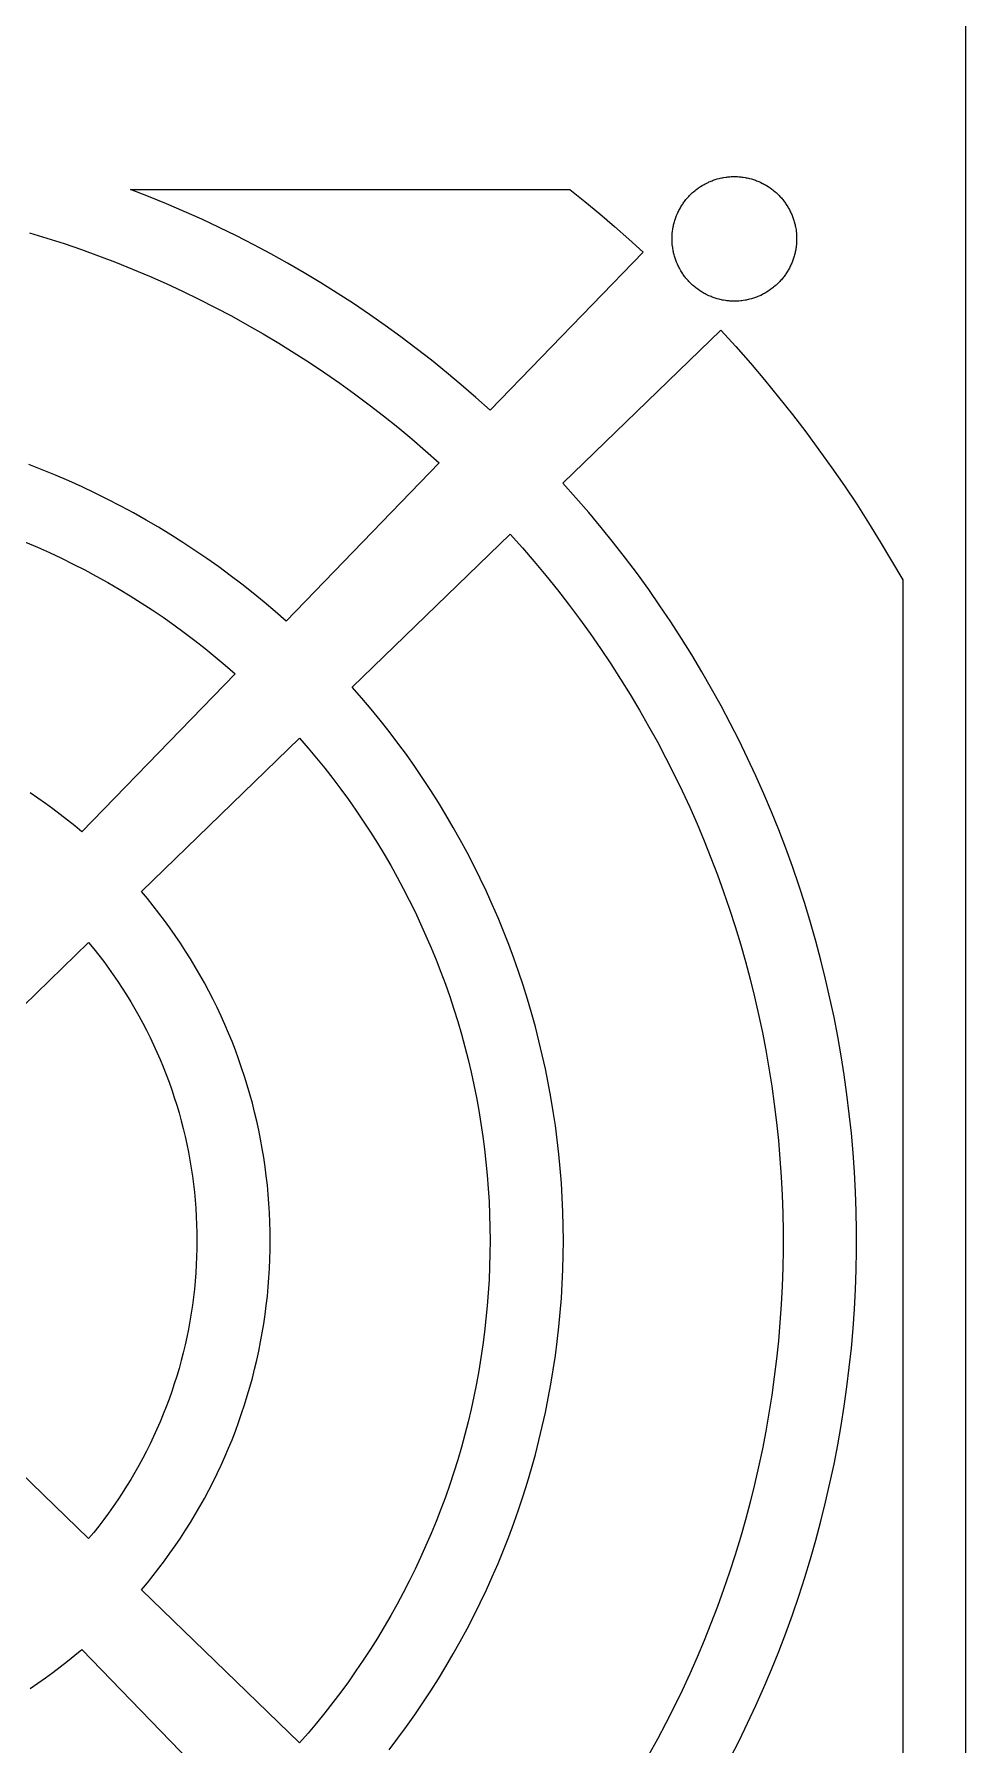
# Model space of a CAD drawing. Header units: metres. Extents: x -3 to 104, y -8 to 202.
# Drawn here: x 62.8 to 101, y 27.1 to 97.1 of the extents above; entities that cross this region are included whole.
import ezdxf

# ---------------------------------------------------------------- set-up
doc = ezdxf.new("R2010")
doc.units = ezdxf.units.M

msp = doc.modelspace()

# ---------------------------------------------------------------- linework, layer by layer
for p, q in [((100.95, 10), (100.95, 192.25)), ((90.2783, 91.001), (90.3174, 91.0215)), ((90.3174, 91.0215), (90.3975, 91.0605)), ((90.3975, 91.0605), (90.4375, 91.0781)), ((90.4375, 91.0781), (90.4785, 91.0967)), ((90.4785, 91.0967), (90.5195, 91.1133)), ((90.5195, 91.1133), (90.5615, 91.1299)), ((90.5615, 91.1299), (90.6025, 91.1455)), ((90.6025, 91.1455), (90.6445, 91.1602)), ((90.6445, 91.1602), (90.6865, 91.1738)), ((90.6865, 91.1738), (90.7295, 91.1875)), ((90.7295, 91.1875), (90.7725, 91.2002)), ((90.7725, 91.2002), (90.8584, 91.2236)), ((90.8584, 91.2236), (90.9014, 91.2334)), ((90.9014, 91.2334), (90.9453, 91.2432)), ((90.9453, 91.2432), (90.9883, 91.252)), ((90.9883, 91.252), (91.0322, 91.2607)), ((91.0322, 91.2607), (91.1201, 91.2744)), ((91.1201, 91.2744), (91.1641, 91.2803)), ((91.1641, 91.2803), (91.208, 91.2852)), ((91.208, 91.2852), (91.2529, 91.2891)), ((91.2529, 91.2891), (91.2969, 91.293)), ((91.2969, 91.293), (91.3418, 91.2959)), ((91.3418, 91.2959), (91.3857, 91.2979)), ((91.3857, 91.2979), (91.4307, 91.2988)), ((91.4307, 91.2988), (91.5195, 91.2988)), ((91.5195, 91.2988), (91.5645, 91.2979)), ((91.5645, 91.2979), (91.6084, 91.2959)), ((91.6084, 91.2959), (91.6533, 91.293)), ((91.6533, 91.293), (91.7412, 91.2852)), ((91.7412, 91.2852), (91.7861, 91.2803)), ((91.7861, 91.2803), (91.8301, 91.2744)), ((91.8301, 91.2744), (91.918, 91.2607)), ((91.918, 91.2607), (91.9619, 91.252)), ((91.9619, 91.252), (92.0049, 91.2432)), ((92.0049, 91.2432), (92.0488, 91.2334)), ((92.0488, 91.2334), (92.0918, 91.2236)), ((92.0918, 91.2236), (92.1777, 91.2002)), ((92.1777, 91.2002), (92.2207, 91.1875)), ((92.2207, 91.1875), (92.2627, 91.1738)), ((92.2627, 91.1738), (92.3057, 91.1602)), ((92.3057, 91.1602), (92.3467, 91.1455)), ((92.3467, 91.1455), (92.3887, 91.1299)), ((92.3887, 91.1299), (92.4307, 91.1133)), ((92.4307, 91.1133), (92.4717, 91.0967)), ((92.4717, 91.0967), (92.5117, 91.0781)), ((92.5117, 91.0781), (92.5527, 91.0605)), ((92.5527, 91.0605), (92.6328, 91.0215)), ((92.6328, 91.0215), (92.6719, 91.001)), ((67.4971, 90.4834), (66.7607, 90.7695)), ((66.7607, 90.7695), (84.7422, 90.7695)), ((68.2285, 90.1846), (67.4971, 90.4834)), ((84.7422, 90.7695), (85.3564, 90.2725)), ((89.4385, 90.2832), (89.4658, 90.3193)), ((89.4658, 90.3193), (89.4932, 90.3535)), ((89.4932, 90.3535), (89.5215, 90.3877)), ((89.5215, 90.3877), (89.5508, 90.4219)), ((89.5508, 90.4219), (89.5801, 90.4551)), ((89.5801, 90.4551), (89.6104, 90.4883)), ((89.6104, 90.4883), (89.6406, 90.5205)), ((89.6406, 90.5205), (89.6719, 90.5518)), ((89.6719, 90.5518), (89.7363, 90.6143)), ((89.7363, 90.6143), (89.7686, 90.6436)), ((89.7686, 90.6436), (89.8018, 90.6738)), ((89.8018, 90.6738), (89.8701, 90.7305)), ((89.8701, 90.7305), (89.9053, 90.7588)), ((89.9053, 90.7588), (89.9404, 90.7852)), ((89.9404, 90.7852), (90.0127, 90.8379)), ((90.0127, 90.8379), (90.0488, 90.8633)), ((90.0488, 90.8633), (90.0859, 90.8877)), ((90.0859, 90.8877), (90.1621, 90.9346)), ((90.1621, 90.9346), (90.2383, 90.9795)), ((90.2383, 90.9795), (90.2783, 91.001)), ((92.6719, 91.001), (92.7109, 90.9795)), ((92.7109, 90.9795), (92.75, 90.957)), ((92.75, 90.957), (92.7881, 90.9346)), ((92.7881, 90.9346), (92.8643, 90.8877)), ((92.8643, 90.8877), (92.9014, 90.8633)), ((92.9014, 90.8633), (92.9375, 90.8379)), ((92.9375, 90.8379), (93.0098, 90.7852)), ((93.0098, 90.7852), (93.0449, 90.7588)), ((93.0449, 90.7588), (93.0801, 90.7305)), ((93.0801, 90.7305), (93.1484, 90.6738)), ((93.1484, 90.6738), (93.1816, 90.6436)), ((93.1816, 90.6436), (93.2139, 90.6143)), ((93.2139, 90.6143), (93.2783, 90.5518)), ((93.2783, 90.5518), (93.3096, 90.5205)), ((93.3096, 90.5205), (93.3398, 90.4883)), ((93.3398, 90.4883), (93.3701, 90.4551)), ((93.3701, 90.4551), (93.3994, 90.4219)), ((93.3994, 90.4219), (93.4287, 90.3877)), ((93.4287, 90.3877), (93.457, 90.3535)), ((93.457, 90.3535), (93.4844, 90.3193)), ((93.4844, 90.3193), (93.5117, 90.2832)), ((68.9541, 89.874), (68.2285, 90.1846)), ((69.6748, 89.5508), (68.9541, 89.874)), ((85.3564, 90.2725), (85.9639, 89.7676)), ((85.9639, 89.7676), (86.5645, 89.2529)), ((89.0635, 89.5791), (89.0947, 89.6631)), ((89.0947, 89.6631), (89.1104, 89.7041)), ((89.1104, 89.7041), (89.1455, 89.7861)), ((89.1455, 89.7861), (89.1641, 89.8271)), ((89.1641, 89.8271), (89.1826, 89.8672)), ((89.1826, 89.8672), (89.2031, 89.9062)), ((89.2031, 89.9062), (89.2236, 89.9463)), ((89.2236, 89.9463), (89.2666, 90.0244)), ((89.2666, 90.0244), (89.2891, 90.0625)), ((89.2891, 90.0625), (89.3125, 90.1006)), ((89.3125, 90.1006), (89.3359, 90.1377)), ((89.3359, 90.1377), (89.3613, 90.1748)), ((89.3613, 90.1748), (89.3857, 90.2119)), ((89.3857, 90.2119), (89.4121, 90.248)), ((89.4121, 90.248), (89.4385, 90.2832)), ((93.5117, 90.2832), (93.5381, 90.248)), ((93.5381, 90.248), (93.5635, 90.2119)), ((93.5635, 90.2119), (93.5889, 90.1748)), ((93.5889, 90.1748), (93.6377, 90.1006)), ((93.6377, 90.1006), (93.6611, 90.0625)), ((93.6611, 90.0625), (93.6836, 90.0244)), ((93.6836, 90.0244), (93.7266, 89.9463)), ((93.7266, 89.9463), (93.7471, 89.9062)), ((93.7471, 89.9062), (93.7666, 89.8672)), ((93.7666, 89.8672), (93.7861, 89.8271)), ((93.7861, 89.8271), (93.8047, 89.7861)), ((93.8047, 89.7861), (93.8223, 89.7451)), ((93.8223, 89.7451), (93.8555, 89.6631)), ((93.8555, 89.6631), (93.8711, 89.6211)), ((93.8711, 89.6211), (93.9004, 89.5371)), ((62.6191, 88.998), (63.333, 88.7812)), ((70.3896, 89.2148), (69.6748, 89.5508)), ((71.0986, 88.8672), (70.3896, 89.2148)), ((86.5645, 89.2529), (87.1562, 88.7305)), ((88.9287, 88.8828), (88.9316, 88.9268)), ((88.9316, 88.9268), (88.9346, 88.9717)), ((88.9346, 88.9717), (88.9443, 89.0596)), ((88.9443, 89.0596), (88.9561, 89.1475)), ((88.9561, 89.1475), (88.9717, 89.2354)), ((88.9717, 89.2354), (88.9805, 89.2793)), ((88.9805, 89.2793), (88.9902, 89.3223)), ((88.9902, 89.3223), (89.001, 89.3662)), ((89.001, 89.3662), (89.0117, 89.4092)), ((89.0117, 89.4092), (89.0234, 89.4521)), ((89.0234, 89.4521), (89.0361, 89.4941)), ((89.0361, 89.4941), (89.0498, 89.5371)), ((89.0498, 89.5371), (89.0635, 89.5791)), ((93.9004, 89.5371), (93.9141, 89.4941)), ((93.9141, 89.4941), (93.9258, 89.4521)), ((93.9258, 89.4521), (93.9385, 89.4092)), ((93.9385, 89.4092), (93.9492, 89.3662)), ((93.9492, 89.3662), (93.96, 89.3223)), ((93.96, 89.3223), (93.9697, 89.2793)), ((93.9697, 89.2793), (93.9785, 89.2354)), ((93.9785, 89.2354), (93.9863, 89.1914)), ((93.9863, 89.1914), (94, 89.1035)), ((94, 89.1035), (94.0059, 89.0596)), ((94.0059, 89.0596), (94.0156, 88.9717)), ((94.0156, 88.9717), (94.0186, 88.9268)), ((94.0186, 88.9268), (94.0215, 88.8828)), ((63.333, 88.7812), (64.043, 88.5527)), ((64.043, 88.5527), (64.749, 88.3105)), ((64.749, 88.3105), (65.4512, 88.0566)), ((71.8008, 88.5068), (71.0986, 88.8672)), ((72.4971, 88.1348), (71.8008, 88.5068)), ((87.1562, 88.7305), (87.7412, 88.1992)), ((88.9248, 88.749), (88.9268, 88.8379)), ((88.9268, 88.6602), (88.9248, 88.749)), ((88.9268, 88.8379), (88.9287, 88.8828)), ((88.9287, 88.6152), (88.9268, 88.6602)), ((88.9316, 88.5713), (88.9287, 88.6152)), ((88.9346, 88.5264), (88.9316, 88.5713)), ((88.9443, 88.4385), (88.9346, 88.5264)), ((88.9502, 88.3945), (88.9443, 88.4385)), ((88.9561, 88.3496), (88.9502, 88.3945)), ((88.9639, 88.3066), (88.9561, 88.3496)), ((88.9717, 88.2627), (88.9639, 88.3066)), ((88.9805, 88.2188), (88.9717, 88.2627)), ((88.9902, 88.1758), (88.9805, 88.2188)), ((93.9697, 88.2188), (93.96, 88.1758)), ((93.9785, 88.2627), (93.9697, 88.2188)), ((93.9863, 88.3066), (93.9785, 88.2627)), ((93.9932, 88.3496), (93.9863, 88.3066)), ((94, 88.3945), (93.9932, 88.3496)), ((94.0059, 88.4385), (94, 88.3945)), ((94.0156, 88.5264), (94.0059, 88.4385)), ((94.0186, 88.5713), (94.0156, 88.5264)), ((94.0215, 88.6152), (94.0186, 88.5713)), ((94.0215, 88.8828), (94.0234, 88.8379)), ((94.0234, 88.6602), (94.0215, 88.6152)), ((94.0234, 88.8379), (94.0254, 88.749)), ((94.0254, 88.749), (94.0234, 88.6602)), ((65.4512, 88.0566), (66.1475, 87.791)), ((66.1475, 87.791), (66.8398, 87.5127)), ((66.8398, 87.5127), (67.5273, 87.2227)), ((73.1875, 87.751), (72.4971, 88.1348)), ((73.8711, 87.3545), (73.1875, 87.751)), ((87.7412, 88.1992), (81.4775, 81.7314)), ((89.001, 88.1318), (88.9902, 88.1758)), ((89.0117, 88.0889), (89.001, 88.1318)), ((89.0234, 88.0459), (89.0117, 88.0889)), ((89.0361, 88.0039), (89.0234, 88.0459)), ((89.0498, 87.9609), (89.0361, 88.0039)), ((89.0635, 87.9189), (89.0498, 87.9609)), ((89.0947, 87.835), (89.0635, 87.9189)), ((89.1104, 87.7939), (89.0947, 87.835)), ((89.1455, 87.7119), (89.1104, 87.7939)), ((89.1641, 87.6709), (89.1455, 87.7119)), ((89.1826, 87.6309), (89.1641, 87.6709)), ((89.2031, 87.5918), (89.1826, 87.6309)), ((89.2236, 87.5518), (89.2031, 87.5918)), ((89.2666, 87.4736), (89.2236, 87.5518)), ((93.7266, 87.5518), (93.6836, 87.4736)), ((93.7471, 87.5918), (93.7266, 87.5518)), ((93.7666, 87.6309), (93.7471, 87.5918)), ((93.7861, 87.6709), (93.7666, 87.6309)), ((93.8047, 87.7119), (93.7861, 87.6709)), ((93.8223, 87.7529), (93.8047, 87.7119)), ((93.8555, 87.835), (93.8223, 87.7529)), ((93.8711, 87.877), (93.8555, 87.835)), ((93.9004, 87.9609), (93.8711, 87.877)), ((93.9141, 88.0039), (93.9004, 87.9609)), ((93.9258, 88.0459), (93.9141, 88.0039)), ((93.9385, 88.0889), (93.9258, 88.0459)), ((93.9492, 88.1318), (93.9385, 88.0889)), ((93.96, 88.1758), (93.9492, 88.1318)), ((67.5273, 87.2227), (68.21, 86.9209)), ((68.21, 86.9209), (68.8877, 86.6074)), ((74.5469, 86.9473), (73.8711, 87.3545)), ((75.2168, 86.5283), (74.5469, 86.9473)), ((89.2891, 87.4355), (89.2666, 87.4736)), ((89.3125, 87.3975), (89.2891, 87.4355)), ((89.3359, 87.3604), (89.3125, 87.3975)), ((89.3613, 87.3232), (89.3359, 87.3604)), ((89.3857, 87.2861), (89.3613, 87.3232)), ((89.4121, 87.25), (89.3857, 87.2861)), ((89.4385, 87.2148), (89.4121, 87.25)), ((89.4658, 87.1787), (89.4385, 87.2148)), ((89.4932, 87.1445), (89.4658, 87.1787)), ((89.5215, 87.1104), (89.4932, 87.1445)), ((89.5508, 87.0762), (89.5215, 87.1104)), ((89.5801, 87.043), (89.5508, 87.0762)), ((89.6104, 87.0098), (89.5801, 87.043)), ((89.6406, 86.9775), (89.6104, 87.0098)), ((89.6719, 86.9463), (89.6406, 86.9775)), ((89.7363, 86.8838), (89.6719, 86.9463)), ((89.7686, 86.8535), (89.7363, 86.8838)), ((89.8018, 86.8242), (89.7686, 86.8535)), ((89.8701, 86.7676), (89.8018, 86.8242)), ((93.1484, 86.8242), (93.0801, 86.7676)), ((93.1816, 86.8535), (93.1484, 86.8242)), ((93.2139, 86.8838), (93.1816, 86.8535)), ((93.2783, 86.9463), (93.2139, 86.8838)), ((93.3096, 86.9775), (93.2783, 86.9463)), ((93.3398, 87.0098), (93.3096, 86.9775)), ((93.3701, 87.043), (93.3398, 87.0098)), ((93.3994, 87.0762), (93.3701, 87.043)), ((93.4287, 87.1104), (93.3994, 87.0762)), ((93.457, 87.1445), (93.4287, 87.1104)), ((93.4844, 87.1787), (93.457, 87.1445)), ((93.5117, 87.2148), (93.4844, 87.1787)), ((93.5381, 87.25), (93.5117, 87.2148)), ((93.5635, 87.2861), (93.5381, 87.25)), ((93.5889, 87.3232), (93.5635, 87.2861)), ((93.6377, 87.3975), (93.5889, 87.3232)), ((93.6611, 87.4355), (93.6377, 87.3975)), ((93.6836, 87.4736), (93.6611, 87.4355)), ((68.8877, 86.6074), (69.5586, 86.2822)), ((69.5586, 86.2822), (70.2246, 85.9453)), ((75.8789, 86.0977), (75.2168, 86.5283)), ((89.9053, 86.7393), (89.8701, 86.7676)), ((89.9404, 86.7129), (89.9053, 86.7393)), ((89.9766, 86.6855), (89.9404, 86.7129)), ((90.0488, 86.6348), (89.9766, 86.6855)), ((90.0859, 86.6104), (90.0488, 86.6348)), ((90.1621, 86.5635), (90.0859, 86.6104)), ((90.2383, 86.5186), (90.1621, 86.5635)), ((90.2783, 86.4971), (90.2383, 86.5186)), ((90.3174, 86.4766), (90.2783, 86.4971)), ((90.3975, 86.4375), (90.3174, 86.4766)), ((90.4375, 86.4199), (90.3975, 86.4375)), ((90.4785, 86.4014), (90.4375, 86.4199)), ((90.5195, 86.3848), (90.4785, 86.4014)), ((90.5615, 86.3682), (90.5195, 86.3848)), ((90.6025, 86.3525), (90.5615, 86.3682)), ((90.6445, 86.3379), (90.6025, 86.3525)), ((90.6865, 86.3242), (90.6445, 86.3379)), ((90.7295, 86.3105), (90.6865, 86.3242)), ((90.7725, 86.2979), (90.7295, 86.3105)), ((90.8584, 86.2744), (90.7725, 86.2979)), ((90.9014, 86.2646), (90.8584, 86.2744)), ((90.9453, 86.2549), (90.9014, 86.2646)), ((90.9883, 86.2461), (90.9453, 86.2549)), ((91.0322, 86.2373), (90.9883, 86.2461)), ((91.1201, 86.2236), (91.0322, 86.2373)), ((91.1641, 86.2178), (91.1201, 86.2236)), ((91.208, 86.2129), (91.1641, 86.2178)), ((91.2529, 86.209), (91.208, 86.2129)), ((91.2969, 86.2051), (91.2529, 86.209)), ((91.3418, 86.2021), (91.2969, 86.2051)), ((91.3857, 86.2002), (91.3418, 86.2021)), ((91.4307, 86.1992), (91.3857, 86.2002)), ((91.5195, 86.1992), (91.4307, 86.1992)), ((91.5645, 86.2002), (91.5195, 86.1992)), ((91.6084, 86.2021), (91.5645, 86.2002)), ((91.6533, 86.2051), (91.6084, 86.2021)), ((91.7412, 86.2129), (91.6533, 86.2051)), ((91.7861, 86.2178), (91.7412, 86.2129)), ((91.8301, 86.2236), (91.7861, 86.2178)), ((91.918, 86.2373), (91.8301, 86.2236)), ((91.9619, 86.2461), (91.918, 86.2373)), ((92.0049, 86.2549), (91.9619, 86.2461)), ((92.0488, 86.2646), (92.0049, 86.2549)), ((92.0918, 86.2744), (92.0488, 86.2646)), ((92.1777, 86.2979), (92.0918, 86.2744)), ((92.2207, 86.3105), (92.1777, 86.2979)), ((92.2627, 86.3242), (92.2207, 86.3105)), ((92.3057, 86.3379), (92.2627, 86.3242)), ((92.3467, 86.3525), (92.3057, 86.3379)), ((92.3887, 86.3682), (92.3467, 86.3525)), ((92.4307, 86.3848), (92.3887, 86.3682)), ((92.4717, 86.4014), (92.4307, 86.3848)), ((92.5117, 86.4199), (92.4717, 86.4014)), ((92.5527, 86.4375), (92.5117, 86.4199)), ((92.6328, 86.4766), (92.5527, 86.4375)), ((92.6719, 86.4971), (92.6328, 86.4766)), ((92.7109, 86.5186), (92.6719, 86.4971)), ((92.75, 86.541), (92.7109, 86.5186)), ((92.7881, 86.5635), (92.75, 86.541)), ((92.8643, 86.6104), (92.7881, 86.5635)), ((92.9014, 86.6348), (92.8643, 86.6104)), ((92.9736, 86.6855), (92.9014, 86.6348)), ((93.0098, 86.7129), (92.9736, 86.6855)), ((93.0449, 86.7393), (93.0098, 86.7129)), ((93.0801, 86.7676), (93.0449, 86.7393)), ((70.2246, 85.9453), (70.8838, 85.5967)), ((70.8838, 85.5967), (71.5381, 85.2373)), ((76.5332, 85.6562), (75.8789, 86.0977)), ((77.1797, 85.2031), (76.5332, 85.6562)), ((71.5381, 85.2373), (72.1855, 84.8662)), ((72.1855, 84.8662), (72.8262, 84.4834)), ((77.8193, 84.7393), (77.1797, 85.2031)), ((78.4502, 84.2646), (77.8193, 84.7393)), ((84.458, 78.752), (90.9248, 85.0156)), ((90.9248, 85.0156), (91.5332, 84.3447)), ((72.8262, 84.4834), (73.46, 84.0898)), ((73.46, 84.0898), (74.0869, 83.6855)), ((79.0732, 83.7793), (78.4502, 84.2646)), ((91.5332, 84.3447), (92.1299, 83.6641)), ((74.0869, 83.6855), (74.707, 83.2705)), ((79.6875, 83.2832), (79.0732, 83.7793)), ((92.1299, 83.6641), (92.7148, 82.9736)), ((74.707, 83.2705), (75.3203, 82.8447)), ((75.3203, 82.8447), (75.9248, 82.4082)), ((80.293, 82.7764), (79.6875, 83.2832)), ((80.8896, 82.2588), (80.293, 82.7764)), ((92.7148, 82.9736), (93.2891, 82.2744)), ((75.9248, 82.4082), (76.5225, 81.9619)), ((76.5225, 81.9619), (77.1123, 81.5049)), ((81.4775, 81.7314), (80.8896, 82.2588)), ((93.2891, 82.2744), (93.8516, 81.5645)), ((77.1123, 81.5049), (77.6943, 81.0371)), ((93.8516, 81.5645), (94.4014, 80.8467)), ((77.6943, 81.0371), (78.2676, 80.5605)), ((78.2676, 80.5605), (78.833, 80.0732)), ((94.4014, 80.8467), (94.9404, 80.1191)), ((78.833, 80.0732), (79.3896, 79.5762)), ((94.9404, 80.1191), (95.4668, 79.3828)), ((63.1455, 79.2998), (62.5957, 79.5156)), ((63.6904, 79.0752), (63.1455, 79.2998)), ((79.3896, 79.5762), (73.124, 73.1074)), ((95.4668, 79.3828), (95.9814, 78.6387)), ((64.2324, 78.8408), (63.6904, 79.0752)), ((64.7705, 78.5977), (64.2324, 78.8408)), ((65.3037, 78.3447), (64.7705, 78.5977)), ((84.9922, 78.1553), (84.458, 78.752)), ((95.9814, 78.6387), (96.4834, 77.8848)), ((65.832, 78.083), (65.3037, 78.3447)), ((66.3564, 77.8115), (65.832, 78.083)), ((66.876, 77.5312), (66.3564, 77.8115)), ((85.5156, 77.5508), (84.9922, 78.1553)), ((96.4834, 77.8848), (96.9736, 77.124)), ((67.3906, 77.2422), (66.876, 77.5312)), ((67.8994, 76.9443), (67.3906, 77.2422)), ((86.0293, 76.9365), (85.5156, 77.5508)), ((96.9736, 77.124), (97.4502, 76.3545)), ((62.4639, 76.3369), (62.9551, 76.126)), ((68.4043, 76.6377), (67.8994, 76.9443)), ((68.9023, 76.3223), (68.4043, 76.6377)), ((69.3955, 75.998), (68.9023, 76.3223)), ((75.833, 70.3975), (82.3018, 76.6631)), ((82.3018, 76.6631), (82.7988, 76.1064)), ((86.5322, 76.3135), (86.0293, 76.9365)), ((87.0234, 75.6816), (86.5322, 76.3135)), ((97.4502, 76.3545), (97.915, 75.5781)), ((62.9551, 76.126), (63.4434, 75.9062)), ((63.4434, 75.9062), (63.9277, 75.6777)), ((63.9277, 75.6777), (64.4072, 75.4414)), ((69.8828, 75.665), (69.3955, 75.998)), ((70.3652, 75.3242), (69.8828, 75.665)), ((82.7988, 76.1064), (83.2861, 75.542)), ((87.5039, 75.041), (87.0234, 75.6816)), ((64.4072, 75.4414), (64.8838, 75.1973)), ((64.8838, 75.1973), (65.3555, 74.9443)), ((65.3555, 74.9443), (65.8223, 74.6836)), ((70.8408, 74.9746), (70.3652, 75.3242)), ((71.3096, 74.6172), (70.8408, 74.9746)), ((83.2861, 75.542), (83.7637, 74.9678)), ((83.7637, 74.9678), (84.2305, 74.3867)), ((87.9736, 74.3926), (87.5039, 75.041)), ((97.915, 75.5781), (98.3662, 74.7939)), ((65.8223, 74.6836), (66.2852, 74.4141)), ((66.2852, 74.4141), (66.7432, 74.1377)), ((71.7734, 74.252), (71.3096, 74.6172)), ((72.2295, 73.8779), (71.7734, 74.252)), ((84.2305, 74.3867), (84.6875, 73.7969)), ((88.4316, 73.7363), (87.9736, 74.3926)), ((98.3662, 74.7939), (98.3662, 20.7041)), ((66.7432, 74.1377), (67.1963, 73.8525)), ((67.1963, 73.8525), (67.6445, 73.5596)), ((67.6445, 73.5596), (68.0879, 73.2598)), ((72.6797, 73.4961), (72.2295, 73.8779)), ((84.6875, 73.7969), (85.1348, 73.1992)), ((88.8779, 73.0713), (88.4316, 73.7363)), ((68.0879, 73.2598), (68.5254, 72.9521)), ((68.5254, 72.9521), (68.958, 72.6367)), ((73.124, 73.1074), (72.6797, 73.4961)), ((85.1348, 73.1992), (85.5713, 72.5938)), ((89.3125, 72.3994), (88.8779, 73.0713)), ((68.958, 72.6367), (69.3848, 72.3135)), ((69.3848, 72.3135), (69.8057, 71.9834)), ((85.5713, 72.5938), (85.9971, 71.9814)), ((89.7354, 71.7197), (89.3125, 72.3994)), ((69.8057, 71.9834), (70.2217, 71.6465)), ((70.2217, 71.6465), (70.6309, 71.3018)), ((85.9971, 71.9814), (86.4121, 71.3613)), ((90.1465, 71.0332), (89.7354, 71.7197)), ((71.0342, 70.9502), (64.7637, 64.4766)), ((70.6309, 71.3018), (71.0342, 70.9502)), ((86.4121, 71.3613), (86.8164, 70.7344)), ((86.8164, 70.7344), (87.21, 70.0996)), ((90.5459, 70.3398), (90.1465, 71.0332)), ((76.2227, 69.9541), (75.833, 70.3975)), ((87.21, 70.0996), (87.5918, 69.459)), ((90.9326, 69.6387), (90.5459, 70.3398)), ((76.6045, 69.5039), (76.2227, 69.9541)), ((76.9775, 69.0469), (76.6045, 69.5039)), ((87.5918, 69.459), (87.9629, 68.8115)), ((91.3076, 68.9316), (90.9326, 69.6387)), ((77.3438, 68.584), (76.9775, 69.0469)), ((87.9629, 68.8115), (88.3232, 68.1582)), ((91.6699, 68.2178), (91.3076, 68.9316)), ((67.2031, 62.0381), (73.6768, 68.3086)), ((73.6768, 68.3086), (74.0283, 67.9053)), ((77.7012, 68.1143), (77.3438, 68.584)), ((78.0508, 67.6387), (77.7012, 68.1143)), ((88.3232, 68.1582), (88.6709, 67.498)), ((92.0195, 67.498), (91.6699, 68.2178)), ((74.0283, 67.9053), (74.3721, 67.4951)), ((74.3721, 67.4951), (74.71, 67.0801)), ((78.3916, 67.1572), (78.0508, 67.6387)), ((88.6709, 67.498), (89.0078, 66.833)), ((92.3574, 66.7715), (92.0195, 67.498)), ((74.71, 67.0801), (75.04, 66.6582)), ((75.04, 66.6582), (75.3623, 66.2314)), ((78.7236, 66.6699), (78.3916, 67.1572)), ((79.0479, 66.1768), (78.7236, 66.6699)), ((89.0078, 66.833), (89.334, 66.1611)), ((92.6816, 66.04), (92.3574, 66.7715)), ((62.96, 65.8633), (62.6465, 66.0752)), ((63.2705, 65.6455), (62.96, 65.8633)), ((75.3623, 66.2314), (75.6777, 65.7988)), ((79.3633, 65.6777), (79.0479, 66.1768)), ((89.334, 66.1611), (89.6475, 65.4844)), ((92.9941, 65.3027), (92.6816, 66.04)), ((63.5771, 65.4219), (63.2705, 65.6455)), ((63.8799, 65.1934), (63.5771, 65.4219)), ((64.1787, 64.96), (63.8799, 65.1934)), ((75.6777, 65.7988), (75.9854, 65.3613)), ((75.9854, 65.3613), (76.2861, 64.9189)), ((79.6709, 65.1738), (79.3633, 65.6777)), ((79.9688, 64.6641), (79.6709, 65.1738)), ((89.6475, 65.4844), (89.9492, 64.8018)), ((93.293, 64.5605), (92.9941, 65.3027)), ((64.4736, 64.7207), (64.1787, 64.96)), ((64.7637, 64.4766), (64.4736, 64.7207)), ((76.2861, 64.9189), (76.5781, 64.4707)), ((76.5781, 64.4707), (76.8633, 64.0176)), ((80.2578, 64.1494), (79.9688, 64.6641)), ((89.9492, 64.8018), (90.2393, 64.1143)), ((93.5791, 63.8125), (93.293, 64.5605)), ((76.8633, 64.0176), (77.1406, 63.5596)), ((80.5381, 63.6309), (80.2578, 64.1494)), ((90.2393, 64.1143), (90.5166, 63.4219)), ((93.8516, 63.0605), (93.5791, 63.8125)), ((77.1406, 63.5596), (77.4092, 63.0967)), ((77.4092, 63.0967), (77.6699, 62.6289)), ((80.8086, 63.1064), (80.5381, 63.6309)), ((81.0713, 62.5771), (80.8086, 63.1064)), ((90.5166, 63.4219), (90.7832, 62.7246)), ((94.1123, 62.3037), (93.8516, 63.0605)), ((77.6699, 62.6289), (77.9229, 62.1572)), ((81.3242, 62.0439), (81.0713, 62.5771)), ((90.7832, 62.7246), (91.0371, 62.0234)), ((67.4463, 61.748), (67.2031, 62.0381)), ((67.6855, 61.4531), (67.4463, 61.748)), ((77.9229, 62.1572), (78.168, 61.6816)), ((78.168, 61.6816), (78.4043, 61.2012)), ((81.5674, 61.5068), (81.3242, 62.0439)), ((91.0371, 62.0234), (91.2783, 61.3174)), ((94.3584, 61.542), (94.1123, 62.3037)), ((67.9189, 61.1543), (67.6855, 61.4531)), ((68.1475, 60.8516), (67.9189, 61.1543)), ((78.4043, 61.2012), (78.6318, 60.7168)), ((81.8018, 60.9648), (81.5674, 61.5068)), ((82.0264, 60.4189), (81.8018, 60.9648)), ((91.2783, 61.3174), (91.5078, 60.6074)), ((94.5918, 60.7764), (94.3584, 61.542)), ((68.3711, 60.5449), (68.1475, 60.8516)), ((68.5889, 60.2344), (68.3711, 60.5449)), ((68.8018, 59.9199), (68.5889, 60.2344)), ((78.6318, 60.7168), (78.8516, 60.2295)), ((78.8516, 60.2295), (79.0635, 59.7373)), ((82.2412, 59.8701), (82.0264, 60.4189)), ((91.5078, 60.6074), (91.7246, 59.8936)), ((94.8115, 60.0068), (94.5918, 60.7764)), ((57.0918, 52.2451), (65.043, 59.9463)), ((65.043, 59.9463), (65.2529, 59.6904)), ((65.2529, 59.6904), (65.459, 59.4307)), ((69.0088, 59.6025), (68.8018, 59.9199)), ((69.21, 59.2812), (69.0088, 59.6025)), ((79.0635, 59.7373), (79.2656, 59.2422)), ((82.4463, 59.3164), (82.2412, 59.8701)), ((91.7246, 59.8936), (91.9287, 59.1758)), ((95.0186, 59.2334), (94.8115, 60.0068)), ((65.459, 59.4307), (65.6602, 59.168)), ((65.6602, 59.168), (65.8574, 58.9023)), ((65.8574, 58.9023), (66.0488, 58.6318)), ((69.4062, 58.9561), (69.21, 59.2812)), ((69.5967, 58.6279), (69.4062, 58.9561)), ((79.2656, 59.2422), (79.46, 58.7432)), ((82.6426, 58.7598), (82.4463, 59.3164)), ((91.9287, 59.1758), (92.1211, 58.4541)), ((95.2119, 58.4561), (95.0186, 59.2334)), ((66.0488, 58.6318), (66.2363, 58.3594)), ((66.2363, 58.3594), (66.4189, 58.083)), ((69.7812, 58.2969), (69.5967, 58.6279)), ((69.9609, 57.9629), (69.7812, 58.2969)), ((79.46, 58.7432), (79.6455, 58.2412)), ((79.6455, 58.2412), (79.8223, 57.7363)), ((82.8291, 58.2002), (82.6426, 58.7598)), ((83.0059, 57.6367), (82.8291, 58.2002)), ((92.1211, 58.4541), (92.3008, 57.7305)), ((95.3906, 57.6758), (95.2119, 58.4561)), ((66.4189, 58.083), (66.5967, 57.8037)), ((66.5967, 57.8037), (66.7695, 57.5215)), ((66.7695, 57.5215), (66.9375, 57.2354)), ((70.1338, 57.625), (69.9609, 57.9629)), ((70.3008, 57.2842), (70.1338, 57.625)), ((79.8223, 57.7363), (79.9902, 57.2285)), ((83.1719, 57.0703), (83.0059, 57.6367)), ((92.3008, 57.7305), (92.4678, 57.0029)), ((95.5566, 56.8936), (95.3906, 57.6758)), ((66.9375, 57.2354), (67.0996, 56.9473)), ((67.0996, 56.9473), (67.2578, 56.6562)), ((70.4629, 56.9414), (70.3008, 57.2842)), ((70.6182, 56.5957), (70.4629, 56.9414)), ((79.9902, 57.2285), (80.1494, 56.7168)), ((80.1494, 56.7168), (80.2998, 56.2031)), ((83.3291, 56.502), (83.1719, 57.0703)), ((92.4678, 57.0029), (92.6221, 56.2734)), ((95.709, 56.1074), (95.5566, 56.8936)), ((67.2578, 56.6562), (67.4102, 56.3623)), ((67.4102, 56.3623), (67.5576, 56.0664)), ((67.5576, 56.0664), (67.7002, 55.7666)), ((70.7676, 56.2471), (70.6182, 56.5957)), ((70.9111, 55.8955), (70.7676, 56.2471)), ((80.2998, 56.2031), (80.4414, 55.6875)), ((83.4756, 55.9297), (83.3291, 56.502)), ((92.6221, 56.2734), (92.7637, 55.54)), ((95.8477, 55.3193), (95.709, 56.1074)), ((67.7002, 55.7666), (67.8369, 55.4658)), ((67.8369, 55.4658), (67.9688, 55.1621)), ((71.0488, 55.542), (70.9111, 55.8955)), ((71.1797, 55.1865), (71.0488, 55.542)), ((80.4414, 55.6875), (80.5742, 55.1689)), ((83.6133, 55.3564), (83.4756, 55.9297)), ((83.7402, 54.7793), (83.6133, 55.3564)), ((92.7637, 55.54), (92.8916, 54.8057)), ((95.9727, 54.5283), (95.8477, 55.3193)), ((67.9688, 55.1621), (68.0957, 54.8564)), ((68.0957, 54.8564), (68.2168, 54.5479)), ((71.3047, 54.8281), (71.1797, 55.1865)), ((71.4238, 54.4678), (71.3047, 54.8281)), ((80.5742, 55.1689), (80.6973, 54.6484)), ((80.6973, 54.6484), (80.8125, 54.125)), ((83.8574, 54.2012), (83.7402, 54.7793)), ((92.8916, 54.8057), (93.0078, 54.0684)), ((68.2168, 54.5479), (68.333, 54.2373)), ((68.333, 54.2373), (68.4434, 53.9258)), ((68.4434, 53.9258), (68.5479, 53.6113)), ((71.5371, 54.1055), (71.4238, 54.4678)), ((71.6436, 53.7412), (71.5371, 54.1055)), ((80.8125, 54.125), (80.918, 53.6006)), ((83.9639, 53.6211), (83.8574, 54.2012)), ((93.0078, 54.0684), (93.1113, 53.3291)), ((96.084, 53.7354), (95.9727, 54.5283)), ((68.5479, 53.6113), (68.6475, 53.2959)), ((68.6475, 53.2959), (68.7412, 52.9785)), ((71.7432, 53.376), (71.6436, 53.7412)), ((71.8369, 53.0078), (71.7432, 53.376)), ((80.918, 53.6006), (81.0137, 53.0742)), ((84.0605, 53.0391), (83.9639, 53.6211)), ((93.1113, 53.3291), (93.2021, 52.5889)), ((96.1807, 52.9414), (96.084, 53.7354)), ((68.7412, 52.9785), (68.8291, 52.6592)), ((68.8291, 52.6592), (68.9121, 52.3389)), ((71.9248, 52.6387), (71.8369, 53.0078)), ((72.0059, 52.2686), (71.9248, 52.6387)), ((81.0137, 53.0742), (81.1016, 52.5459)), ((81.1016, 52.5459), (81.1797, 52.0166)), ((84.1475, 52.4551), (84.0605, 53.0391)), ((93.2021, 52.5889), (93.2793, 51.8467)), ((96.2646, 52.1445), (96.1807, 52.9414)), ((68.9121, 52.3389), (68.9893, 52.0166)), ((68.9893, 52.0166), (69.0615, 51.6934)), ((72.0801, 51.8965), (72.0059, 52.2686)), ((72.1484, 51.5234), (72.0801, 51.8965)), ((81.1797, 52.0166), (81.249, 51.4863)), ((84.2246, 51.8701), (84.1475, 52.4551)), ((84.291, 51.2832), (84.2246, 51.8701)), ((93.2793, 51.8467), (93.3438, 51.1035)), ((96.334, 51.3477), (96.2646, 52.1445)), ((69.0615, 51.6934), (69.127, 51.3691)), ((69.127, 51.3691), (69.1875, 51.043)), ((72.2109, 51.1494), (72.1484, 51.5234)), ((72.2656, 50.7744), (72.2109, 51.1494)), ((81.249, 51.4863), (81.3086, 50.9541)), ((84.3467, 50.6963), (84.291, 51.2832)), ((96.3896, 50.5488), (96.334, 51.3477)), ((69.1875, 51.043), (69.2422, 50.7168)), ((69.2422, 50.7168), (69.291, 50.3896)), ((72.3154, 50.3975), (72.2656, 50.7744)), ((81.3086, 50.9541), (81.3594, 50.4219)), ((81.3594, 50.4219), (81.4014, 49.8877)), ((84.3936, 50.1074), (84.3467, 50.6963)), ((93.3438, 51.1035), (93.3955, 50.3594)), ((96.4316, 49.75), (96.3896, 50.5488)), ((69.291, 50.3896), (69.334, 50.0605)), ((69.334, 50.0605), (69.3711, 49.7324)), ((69.3711, 49.7324), (69.4033, 49.4023)), ((72.3574, 50.0205), (72.3154, 50.3975)), ((72.3936, 49.6436), (72.3574, 50.0205)), ((81.4014, 49.8877), (81.4336, 49.3535)), ((84.4287, 49.5186), (84.3936, 50.1074)), ((93.3955, 50.3594), (93.4346, 49.6143)), ((96.459, 48.9492), (96.4316, 49.75)), ((69.4033, 49.4023), (69.4287, 49.0723)), ((69.4287, 49.0723), (69.4492, 48.7422)), ((72.4229, 49.2646), (72.3936, 49.6436)), ((72.4453, 48.8867), (72.4229, 49.2646)), ((81.4336, 49.3535), (81.4561, 48.8193)), ((84.4541, 48.9287), (84.4287, 49.5186)), ((93.4346, 49.6143), (93.46, 48.8682)), ((69.4492, 48.7422), (69.4639, 48.4111)), ((69.4639, 48.4111), (69.4717, 48.0801)), ((72.4619, 48.5078), (72.4453, 48.8867)), ((72.4717, 48.1279), (72.4619, 48.5078)), ((81.4561, 48.8193), (81.4707, 48.2842)), ((84.4697, 48.3389), (84.4541, 48.9287)), ((84.4746, 47.749), (84.4697, 48.3389)), ((93.46, 48.8682), (93.4736, 48.1221)), ((96.4736, 48.1494), (96.459, 48.9492)), ((69.4717, 48.0801), (69.4746, 47.749)), ((69.4746, 47.749), (69.4717, 47.418)), ((72.4746, 47.749), (72.4717, 48.1279)), ((72.4717, 47.3701), (72.4746, 47.749)), ((81.4707, 48.2842), (81.4746, 47.749)), ((81.4746, 47.749), (81.4707, 47.2139)), ((84.4697, 47.1592), (84.4746, 47.749)), ((93.4736, 48.1221), (93.4736, 47.376)), ((96.4736, 47.3486), (96.4736, 48.1494)), ((69.4639, 47.0869), (69.4492, 46.7559)), ((69.4717, 47.418), (69.4639, 47.0869)), ((72.4453, 46.6113), (72.4619, 46.9902)), ((72.4619, 46.9902), (72.4717, 47.3701)), ((81.4707, 47.2139), (81.4561, 46.6787)), ((84.4541, 46.5693), (84.4697, 47.1592)), ((93.4736, 47.376), (93.46, 46.6299)), ((96.459, 46.5488), (96.4736, 47.3486)), ((69.4287, 46.4258), (69.4033, 46.0957)), ((69.4492, 46.7559), (69.4287, 46.4258)), ((72.3936, 45.8545), (72.4229, 46.2324)), ((72.4229, 46.2324), (72.4453, 46.6113)), ((81.4561, 46.6787), (81.4336, 46.1445)), ((84.4287, 45.9795), (84.4541, 46.5693)), ((93.46, 46.6299), (93.4346, 45.8838)), ((96.4316, 45.748), (96.459, 46.5488)), ((69.3711, 45.7656), (69.334, 45.4375)), ((69.4033, 46.0957), (69.3711, 45.7656)), ((72.3574, 45.4775), (72.3936, 45.8545)), ((81.4014, 45.6104), (81.3594, 45.0762)), ((81.4336, 46.1445), (81.4014, 45.6104)), ((84.3936, 45.3906), (84.4287, 45.9795)), ((93.4346, 45.8838), (93.3955, 45.1387)), ((96.3896, 44.9492), (96.4316, 45.748)), ((69.291, 45.1084), (69.2422, 44.7812)), ((69.334, 45.4375), (69.291, 45.1084)), ((72.2656, 44.7236), (72.3154, 45.1006)), ((72.3154, 45.1006), (72.3574, 45.4775)), ((81.3594, 45.0762), (81.3086, 44.5439)), ((84.3467, 44.8018), (84.3936, 45.3906)), ((93.3955, 45.1387), (93.3438, 44.3945)), ((96.334, 44.1504), (96.3896, 44.9492)), ((69.127, 44.1289), (69.0615, 43.8047)), ((69.1875, 44.4551), (69.127, 44.1289)), ((69.2422, 44.7812), (69.1875, 44.4551)), ((72.1484, 43.9746), (72.2109, 44.3486)), ((72.2109, 44.3486), (72.2656, 44.7236)), ((81.3086, 44.5439), (81.249, 44.0117)), ((84.2246, 43.6279), (84.291, 44.2148)), ((84.291, 44.2148), (84.3467, 44.8018)), ((93.3438, 44.3945), (93.2793, 43.6514)), ((96.2646, 43.3535), (96.334, 44.1504)), ((68.9893, 43.4814), (68.9121, 43.1592)), ((69.0615, 43.8047), (68.9893, 43.4814)), ((72.0059, 43.2295), (72.0801, 43.6016)), ((72.0801, 43.6016), (72.1484, 43.9746)), ((81.1797, 43.4814), (81.1016, 42.9512)), ((81.249, 44.0117), (81.1797, 43.4814)), ((84.1475, 43.043), (84.2246, 43.6279)), ((93.2793, 43.6514), (93.2021, 42.9092)), ((65.043, 35.5518), (57.0918, 43.2529)), ((68.8291, 42.8389), (68.7412, 42.5195)), ((68.9121, 43.1592), (68.8291, 42.8389)), ((71.8369, 42.4902), (71.9248, 42.8584)), ((71.9248, 42.8584), (72.0059, 43.2295)), ((81.1016, 42.9512), (81.0137, 42.4238)), ((84.0605, 42.459), (84.1475, 43.043)), ((93.2021, 42.9092), (93.1113, 42.1689)), ((96.1807, 42.5566), (96.2646, 43.3535)), ((68.6475, 42.2021), (68.5479, 41.8867)), ((68.7412, 42.5195), (68.6475, 42.2021)), ((71.6436, 41.7568), (71.7432, 42.1221)), ((71.7432, 42.1221), (71.8369, 42.4902)), ((81.0137, 42.4238), (80.918, 41.8975)), ((83.9639, 41.877), (84.0605, 42.459)), ((93.1113, 42.1689), (93.0078, 41.4297)), ((96.084, 41.7627), (96.1807, 42.5566)), ((68.4434, 41.5723), (68.333, 41.2607)), ((68.5479, 41.8867), (68.4434, 41.5723)), ((71.4238, 41.0303), (71.5371, 41.3926)), ((71.5371, 41.3926), (71.6436, 41.7568)), ((80.8125, 41.3721), (80.6973, 40.8496)), ((80.918, 41.8975), (80.8125, 41.3721)), ((83.8574, 41.2969), (83.9639, 41.877)), ((93.0078, 41.4297), (92.8916, 40.6924)), ((95.9727, 40.9697), (96.084, 41.7627)), ((68.0957, 40.6416), (67.9688, 40.3359)), ((68.2168, 40.9502), (68.0957, 40.6416)), ((68.333, 41.2607), (68.2168, 40.9502)), ((71.1797, 40.3115), (71.3047, 40.6699)), ((71.3047, 40.6699), (71.4238, 41.0303)), ((80.6973, 40.8496), (80.5742, 40.3291)), ((83.6133, 40.1416), (83.7402, 40.7178)), ((83.7402, 40.7178), (83.8574, 41.2969)), ((92.8916, 40.6924), (92.7637, 39.958)), ((95.8477, 40.1787), (95.9727, 40.9697)), ((67.8369, 40.0322), (67.7002, 39.7305)), ((67.9688, 40.3359), (67.8369, 40.0322)), ((70.9111, 39.6025), (71.0488, 39.9561)), ((71.0488, 39.9561), (71.1797, 40.3115)), ((80.5742, 40.3291), (80.4414, 39.8105)), ((83.4756, 39.5684), (83.6133, 40.1416)), ((92.7637, 39.958), (92.6221, 39.2246)), ((95.709, 39.3906), (95.8477, 40.1787)), ((67.5576, 39.4316), (67.4102, 39.1357)), ((67.7002, 39.7305), (67.5576, 39.4316)), ((70.6182, 38.9023), (70.7676, 39.251)), ((70.7676, 39.251), (70.9111, 39.6025)), ((80.2998, 39.2939), (80.1494, 38.7812)), ((80.4414, 39.8105), (80.2998, 39.2939)), ((83.3291, 38.9961), (83.4756, 39.5684)), ((92.6221, 39.2246), (92.4678, 38.4951)), ((95.5566, 38.6045), (95.709, 39.3906)), ((67.0996, 38.5508), (66.9375, 38.2627)), ((67.2578, 38.8418), (67.0996, 38.5508)), ((67.4102, 39.1357), (67.2578, 38.8418)), ((70.3008, 38.2139), (70.4629, 38.5566)), ((70.4629, 38.5566), (70.6182, 38.9023)), ((80.1494, 38.7812), (79.9902, 38.2695)), ((83.1719, 38.4277), (83.3291, 38.9961)), ((95.3906, 37.8223), (95.5566, 38.6045)), ((66.7695, 37.9766), (66.5967, 37.6943)), ((66.9375, 38.2627), (66.7695, 37.9766)), ((69.9609, 37.5352), (70.1338, 37.873)), ((70.1338, 37.873), (70.3008, 38.2139)), ((79.9902, 38.2695), (79.8223, 37.7617)), ((82.8291, 37.2979), (83.0059, 37.8613)), ((83.0059, 37.8613), (83.1719, 38.4277)), ((92.4678, 38.4951), (92.3008, 37.7676)), ((95.2119, 37.042), (95.3906, 37.8223)), ((66.2363, 37.1387), (66.0488, 36.8662)), ((66.4189, 37.415), (66.2363, 37.1387)), ((66.5967, 37.6943), (66.4189, 37.415)), ((69.5967, 36.8701), (69.7812, 37.2012)), ((69.7812, 37.2012), (69.9609, 37.5352)), ((79.6455, 37.2568), (79.46, 36.7549)), ((79.8223, 37.7617), (79.6455, 37.2568)), ((82.6426, 36.7383), (82.8291, 37.2979)), ((92.3008, 37.7676), (92.1211, 37.0439)), ((65.8574, 36.5957), (65.6602, 36.3301)), ((66.0488, 36.8662), (65.8574, 36.5957)), ((69.21, 36.2168), (69.4062, 36.542)), ((69.4062, 36.542), (69.5967, 36.8701)), ((79.46, 36.7549), (79.2656, 36.2559)), ((82.4463, 36.1816), (82.6426, 36.7383)), ((92.1211, 37.0439), (91.9287, 36.3223)), ((95.0186, 36.2646), (95.2119, 37.042)), ((65.2529, 35.8076), (65.043, 35.5518)), ((65.459, 36.0664), (65.2529, 35.8076)), ((65.6602, 36.3301), (65.459, 36.0664)), ((68.8018, 35.5781), (69.0088, 35.8955)), ((69.0088, 35.8955), (69.21, 36.2168)), ((79.0635, 35.7607), (78.8516, 35.2686)), ((79.2656, 36.2559), (79.0635, 35.7607)), ((82.2412, 35.6279), (82.4463, 36.1816)), ((91.9287, 36.3223), (91.7246, 35.6045)), ((94.8115, 35.4912), (95.0186, 36.2646)), ((68.3711, 34.9531), (68.5889, 35.2637)), ((68.5889, 35.2637), (68.8018, 35.5781)), ((78.8516, 35.2686), (78.6318, 34.7803)), ((81.8018, 34.5332), (82.0264, 35.0791)), ((82.0264, 35.0791), (82.2412, 35.6279)), ((91.7246, 35.6045), (91.5078, 34.8906)), ((94.5918, 34.7217), (94.8115, 35.4912)), ((67.6855, 34.0449), (67.9189, 34.3438)), ((67.9189, 34.3438), (68.1475, 34.6465)), ((68.1475, 34.6465), (68.3711, 34.9531)), ((78.6318, 34.7803), (78.4043, 34.2969)), ((81.5674, 33.9912), (81.8018, 34.5332)), ((91.5078, 34.8906), (91.2783, 34.1807)), ((94.3584, 33.9561), (94.5918, 34.7217)), ((67.2031, 33.46), (67.4463, 33.75)), ((67.4463, 33.75), (67.6855, 34.0449)), ((78.168, 33.8164), (77.9229, 33.3408)), ((78.4043, 34.2969), (78.168, 33.8164)), ((81.3242, 33.4541), (81.5674, 33.9912)), ((91.2783, 34.1807), (91.0371, 33.4746)), ((94.1123, 33.1943), (94.3584, 33.9561)), ((73.6768, 27.1895), (67.2031, 33.46)), ((77.9229, 33.3408), (77.6699, 32.8691)), ((80.8086, 32.3916), (81.0713, 32.9209)), ((81.0713, 32.9209), (81.3242, 33.4541)), ((91.0371, 33.4746), (90.7832, 32.7734)), ((93.8516, 32.4375), (94.1123, 33.1943)), ((77.4092, 32.4014), (77.1406, 31.9385)), ((77.6699, 32.8691), (77.4092, 32.4014)), ((80.5381, 31.8672), (80.8086, 32.3916)), ((90.7832, 32.7734), (90.5166, 32.0762)), ((93.5791, 31.6855), (93.8516, 32.4375)), ((77.1406, 31.9385), (76.8633, 31.4805)), ((80.2578, 31.3477), (80.5381, 31.8672)), ((90.5166, 32.0762), (90.2393, 31.3838)), ((93.293, 30.9375), (93.5791, 31.6855)), ((64.4736, 30.7773), (64.7637, 31.0215)), ((64.7637, 31.0215), (71.0342, 24.5479)), ((76.5781, 31.0273), (76.2861, 30.5791)), ((76.8633, 31.4805), (76.5781, 31.0273)), ((79.6709, 30.3242), (79.9688, 30.834)), ((79.9688, 30.834), (80.2578, 31.3477)), ((90.2393, 31.3838), (89.9492, 30.6963)), ((92.9941, 30.1953), (93.293, 30.9375)), ((63.5771, 30.0762), (63.8799, 30.3047)), ((63.8799, 30.3047), (64.1787, 30.5381)), ((64.1787, 30.5381), (64.4736, 30.7773)), ((75.9854, 30.1367), (75.6777, 29.6982)), ((76.2861, 30.5791), (75.9854, 30.1367)), ((79.3633, 29.8203), (79.6709, 30.3242)), ((89.9492, 30.6963), (89.6475, 30.0137)), ((92.6816, 29.458), (92.9941, 30.1953)), ((62.6465, 29.4229), (62.96, 29.6348)), ((62.96, 29.6348), (63.2705, 29.8525)), ((63.2705, 29.8525), (63.5771, 30.0762)), ((75.6777, 29.6982), (75.3623, 29.2666)), ((79.0479, 29.3213), (79.3633, 29.8203)), ((89.6475, 30.0137), (89.334, 29.3369)), ((92.3574, 28.7266), (92.6816, 29.458)), ((75.04, 28.8398), (74.71, 28.418)), ((75.3623, 29.2666), (75.04, 28.8398)), ((78.3916, 28.3408), (78.7236, 28.8281)), ((78.7236, 28.8281), (79.0479, 29.3213)), ((89.334, 29.3369), (89.0078, 28.665)), ((92.0195, 28), (92.3574, 28.7266)), ((74.71, 28.418), (74.3721, 28.0029)), ((78.0508, 27.8594), (78.3916, 28.3408)), ((89.0078, 28.665), (88.6709, 28)), ((74.0283, 27.5928), (73.6768, 27.1895)), ((74.3721, 28.0029), (74.0283, 27.5928)), ((77.3438, 26.9141), (77.7012, 27.3838)), ((77.7012, 27.3838), (78.0508, 27.8594)), ((88.3232, 27.3398), (87.9629, 26.6865)), ((88.6709, 28), (88.3232, 27.3398)), ((91.6699, 27.2803), (92.0195, 28)), ((91.3076, 26.5664), (91.6699, 27.2803))]:
    msp.add_line(p, q)

doc.saveas('drawing.dxf')
